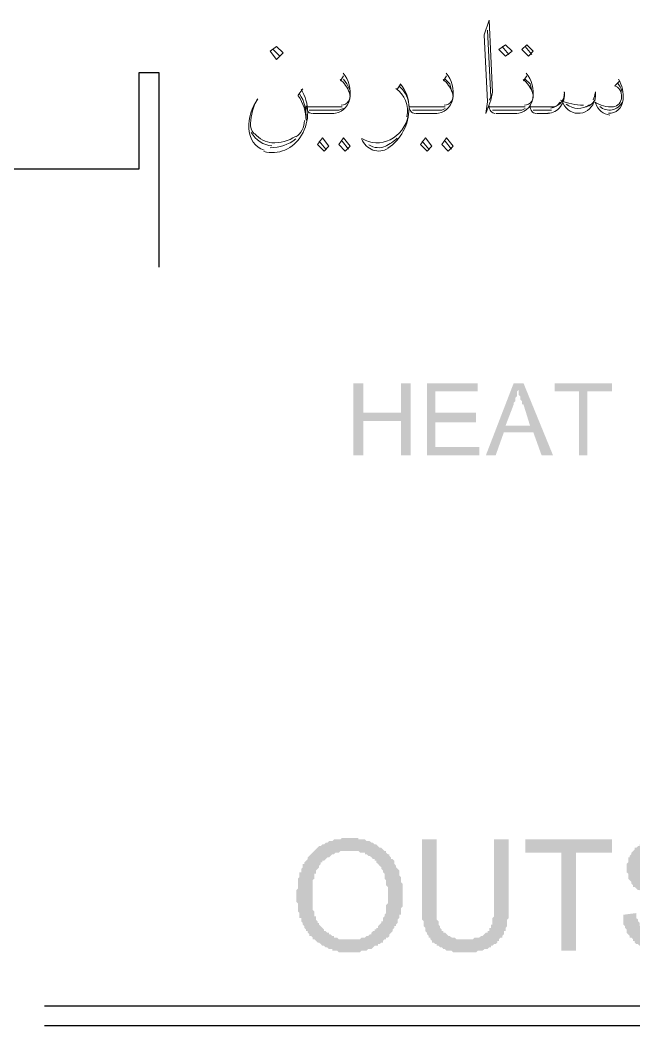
# Model space of a CAD drawing. Header units: inches. Extents: x -351 to 2582, y -266 to 144.
# Drawn here: x 282.103 to 282.75, y -58.107 to -57.047 of the extents above; entities that cross this region are included whole.
import ezdxf

# ---------------------------------------------------------------- set-up
doc = ezdxf.new("R2010")
doc.units = ezdxf.units.IN
doc.header["$MEASUREMENT"] = 0
doc.layers.add('PDF2_Geometry', color=7, linetype='Continuous')
doc.layers.add('WALL', color=7, linetype='Continuous')

# ---------------------------------------------------------------- blocks, each defined once
blk = doc.blocks.new('A$C5888202B')
at = {"layer": 'PDF2_Geometry', "lineweight": -3}
for points in [[(1.1063, -2.5278), (1.1063, -2.4464), (1.1174, -2.4464), (1.1174, -2.4797), (1.16, -2.4797), (1.16, -2.4464), (1.1711, -2.4464), (1.1711, -2.5278), (1.16, -2.5278), (1.16, -2.489), (1.1174, -2.489), (1.1174, -2.5278)], [(1.1895, -2.5278), (1.1895, -2.4464), (1.2469, -2.4464), (1.2469, -2.4557), (1.1988, -2.4557), (1.1988, -2.4797), (1.245, -2.4797), (1.245, -2.4908), (1.1988, -2.4908), (1.1988, -2.5186), (1.2487, -2.5186), (1.2487, -2.5278)], [(1.3615, -2.5278), (1.3615, -2.4557), (1.3338, -2.4557), (1.3338, -2.4464), (1.3985, -2.4464), (1.3985, -2.4557), (1.3707, -2.4557), (1.3707, -2.5278)], [(1.2654, -2.9623), (1.282, -2.9623), (1.282, -3.0344), (1.282, -3.0381), (1.282, -3.04), (1.282, -3.0418), (1.282, -3.0437), (1.282, -3.0455), (1.282, -3.0474), (1.282, -3.0492), (1.282, -3.0511), (1.2801, -3.0529), (1.2801, -3.0548), (1.2801, -3.0566), (1.2801, -3.0585), (1.2801, -3.0603), (1.2783, -3.0622), (1.2783, -3.064), (1.2783, -3.0659), (1.2764, -3.0659), (1.2764, -3.0677), (1.2764, -3.0695), (1.2746, -3.0714), (1.2746, -3.0732), (1.2728, -3.0732), (1.2709, -3.0751), (1.2709, -3.0769), (1.2691, -3.0769), (1.2691, -3.0788), (1.2672, -3.0806), (1.2654, -3.0806), (1.2635, -3.0825), (1.2617, -3.0825), (1.2617, -3.0843), (1.2598, -3.0843), (1.258, -3.0862), (1.2561, -3.0862), (1.2543, -3.0862), (1.2524, -3.088), (1.2506, -3.088), (1.2487, -3.088), (1.2469, -3.088), (1.245, -3.0899), (1.2432, -3.0899), (1.2413, -3.0899), (1.2395, -3.0899), (1.2376, -3.0899), (1.2358, -3.0899), (1.2339, -3.0899), (1.2302, -3.0899), (1.2284, -3.0899), (1.2265, -3.0899), (1.2247, -3.0899), (1.2228, -3.0899), (1.221, -3.0899), (1.2191, -3.0899), (1.2173, -3.088), (1.2154, -3.088), (1.2136, -3.088), (1.2117, -3.088), (1.2099, -3.0862), (1.208, -3.0862), (1.2062, -3.0843), (1.2043, -3.0843), (1.2025, -3.0825), (1.2006, -3.0825), (1.2006, -3.0806), (1.1988, -3.0806), (1.1969, -3.0788), (1.1951, -3.0788), (1.1951, -3.0769), (1.1932, -3.0751), (1.1932, -3.0732), (1.1914, -3.0732), (1.1914, -3.0714), (1.1895, -3.0695), (1.1895, -3.0677), (1.1877, -3.0659), (1.1877, -3.064), (1.1877, -3.0622), (1.1858, -3.0603), (1.1858, -3.0585), (1.1858, -3.0566), (1.1858, -3.0548), (1.184, -3.0529), (1.184, -3.0511), (1.184, -3.0492), (1.184, -3.0474), (1.184, -3.0455), (1.184, -3.0437), (1.184, -3.0418), (1.184, -3.04), (1.184, -3.0381), (1.184, -3.0363), (1.184, -3.0344), (1.184, -2.9623), (1.2006, -2.9623), (1.2006, -3.0344), (1.2006, -3.0381), (1.2006, -3.04), (1.2006, -3.0418), (1.2006, -3.0437), (1.2006, -3.0455), (1.2006, -3.0474), (1.2006, -3.0492), (1.2006, -3.0511), (1.2006, -3.0529), (1.2025, -3.0548), (1.2025, -3.0566), (1.2025, -3.0585), (1.2043, -3.0603), (1.2043, -3.0622), (1.2062, -3.064), (1.2062, -3.0659), (1.208, -3.0659), (1.208, -3.0677), (1.2099, -3.0677), (1.2117, -3.0695), (1.2136, -3.0714), (1.2154, -3.0714), (1.2173, -3.0732), (1.2191, -3.0732), (1.221, -3.0732), (1.2228, -3.0751), (1.2247, -3.0751), (1.2265, -3.0751), (1.2284, -3.0751), (1.2302, -3.0751), (1.2321, -3.0751), (1.2339, -3.0751), (1.2358, -3.0751), (1.2376, -3.0751), (1.2395, -3.0751), (1.2413, -3.0751), (1.2432, -3.0732), (1.245, -3.0732), (1.2469, -3.0732), (1.2487, -3.0732), (1.2506, -3.0714), (1.2524, -3.0714), (1.2543, -3.0695), (1.2561, -3.0677), (1.258, -3.0677), (1.258, -3.0659), (1.2598, -3.0659), (1.2598, -3.064), (1.2598, -3.0622), (1.2617, -3.0622), (1.2617, -3.0603), (1.2617, -3.0585), (1.2635, -3.0585), (1.2635, -3.0566), (1.2635, -3.0548), (1.2635, -3.0529), (1.2635, -3.0511), (1.2654, -3.0492), (1.2654, -3.0474), (1.2654, -3.0455), (1.2654, -3.0437), (1.2654, -3.0418), (1.2654, -3.0381), (1.2654, -3.0363), (1.2654, -3.0344)], [(1.3412, -3.088), (1.3412, -2.9771), (1.3005, -2.9771), (1.3005, -2.9623), (1.3985, -2.9623), (1.3985, -2.9771), (1.3578, -2.9771), (1.3578, -3.088)], [(1.4114, -3.0474), (1.4262, -3.0455), (1.4262, -3.0492), (1.4262, -3.0511), (1.4281, -3.0529), (1.4281, -3.0548), (1.4299, -3.0566), (1.4299, -3.0585), (1.4299, -3.0603), (1.4318, -3.0603), (1.4318, -3.0622), (1.4336, -3.064), (1.4355, -3.0659), (1.4373, -3.0677), (1.4392, -3.0677), (1.441, -3.0695), (1.4429, -3.0714), (1.4447, -3.0714), (1.4466, -3.0714), (1.4466, -3.0732), (1.4484, -3.0732), (1.4503, -3.0732), (1.4521, -3.0732), (1.454, -3.0751), (1.4558, -3.0751), (1.4576, -3.0751), (1.4595, -3.0751), (1.4613, -3.0751), (1.4632, -3.0751), (1.465, -3.0751), (1.4669, -3.0751), (1.4687, -3.0751), (1.4706, -3.0751), (1.4724, -3.0751), (1.4743, -3.0751), (1.4761, -3.0732), (1.478, -3.0732), (1.4798, -3.0732), (1.4817, -3.0714), (1.4835, -3.0714), (1.4854, -3.0695), (1.4872, -3.0695), (1.4872, -3.0677), (1.4891, -3.0677), (1.4909, -3.0659), (1.4909, -3.064), (1.4928, -3.064), (1.4928, -3.0622), (1.4928, -3.0603), (1.4946, -3.0585), (1.4946, -3.0566), (1.4946, -3.0548), (1.4946, -3.0529), (1.4946, -3.0511), (1.4946, -3.0492), (1.4928, -3.0474), (1.4928, -3.0455), (1.4909, -3.0437), (1.4909, -3.0418), (1.4891, -3.0418), (1.4872, -3.04), (1.4854, -3.0381), (1.4835, -3.0381), (1.4817, -3.0363), (1.4798, -3.0363), (1.478, -3.0363), (1.4761, -3.0344), (1.4743, -3.0344), (1.4724, -3.0344), (1.4706, -3.0344), (1.4687, -3.0326), (1.4669, -3.0326), (1.465, -3.0326), (1.4632, -3.0307), (1.4613, -3.0307), (1.4576, -3.0307), (1.4558, -3.0289), (1.4521, -3.0289), (1.4503, -3.0289), (1.4484, -3.027), (1.4466, -3.027), (1.4447, -3.027), (1.4429, -3.027), (1.441, -3.0252), (1.4392, -3.0252), (1.4373, -3.0233), (1.4355, -3.0233), (1.4336, -3.0233), (1.4336, -3.0215), (1.4318, -3.0215), (1.4299, -3.0196), (1.4281, -3.0196), (1.4262, -3.0178), (1.4244, -3.0159), (1.4225, -3.0159), (1.4225, -3.0141), (1.4207, -3.0122), (1.4207, -3.0104), (1.4188, -3.0085), (1.417, -3.0067), (1.417, -3.0048), (1.417, -3.003), (1.417, -3.0011), (1.4151, -2.9993), (1.4151, -2.9974), (1.4151, -2.9956), (1.4151, -2.9937), (1.4151, -2.9919), (1.4151, -2.99), (1.417, -2.9882), (1.417, -2.9863), (1.417, -2.9845), (1.417, -2.9826), (1.4188, -2.9826), (1.4188, -2.9808), (1.4207, -2.9789), (1.4207, -2.9771), (1.4225, -2.9753), (1.4244, -2.9734), (1.4244, -2.9716), (1.4262, -2.9716), (1.4281, -2.9697), (1.4299, -2.9697), (1.4299, -2.9679), (1.4318, -2.9679), (1.4336, -2.966), (1.4355, -2.966), (1.4373, -2.9642), (1.4392, -2.9642), (1.441, -2.9623), (1.4429, -2.9623), (1.4447, -2.9623), (1.4466, -2.9623), (1.4484, -2.9623), (1.4503, -2.9605), (1.4521, -2.9605), (1.454, -2.9605), (1.4558, -2.9605), (1.4576, -2.9605), (1.4595, -2.9605), (1.4613, -2.9605), (1.4632, -2.9605), (1.465, -2.9605), (1.4669, -2.9605), (1.4687, -2.9605), (1.4706, -2.9623), (1.4724, -2.9623), (1.4743, -2.9623), (1.4761, -2.9623), (1.478, -2.9623), (1.4798, -2.9642), (1.4817, -2.9642), (1.4835, -2.9642), (1.4835, -2.966), (1.4854, -2.966), (1.4872, -2.966), (1.4891, -2.9679), (1.4909, -2.9679), (1.4928, -2.9697), (1.4946, -2.9716), (1.4965, -2.9734), (1.4983, -2.9753), (1.4983, -2.9771), (1.5002, -2.9771), (1.5002, -2.9789), (1.502, -2.9789), (1.502, -2.9808), (1.5039, -2.9826), (1.5039, -2.9845), (1.5039, -2.9863), (1.5057, -2.9882), (1.5057, -2.99), (1.5057, -2.9919), (1.5057, -2.9937), (1.5057, -2.9956), (1.5076, -2.9974), (1.4909, -2.9993), (1.4909, -2.9974), (1.4909, -2.9956), (1.4891, -2.9937), (1.4891, -2.9919), (1.4891, -2.99), (1.4872, -2.9882), (1.4872, -2.9863), (1.4854, -2.9845), (1.4835, -2.9826), (1.4817, -2.9808), (1.4798, -2.9789), (1.478, -2.9789), (1.4761, -2.9771), (1.4743, -2.9771), (1.4724, -2.9771), (1.4706, -2.9771), (1.4687, -2.9753), (1.4669, -2.9753), (1.465, -2.9753), (1.4632, -2.9753), (1.4613, -2.9753), (1.4595, -2.9753), (1.4576, -2.9753), (1.4558, -2.9753), (1.454, -2.9753), (1.4521, -2.9753), (1.4503, -2.9753), (1.4484, -2.9771), (1.4466, -2.9771), (1.4447, -2.9771), (1.4429, -2.9771), (1.4429, -2.9789), (1.441, -2.9789), (1.4392, -2.9789), (1.4392, -2.9808), (1.4373, -2.9826), (1.4355, -2.9826), (1.4355, -2.9845), (1.4336, -2.9863), (1.4336, -2.9882), (1.4318, -2.9882), (1.4318, -2.99), (1.4318, -2.9919), (1.4318, -2.9937), (1.4318, -2.9956), (1.4318, -2.9974), (1.4318, -2.9993), (1.4336, -3.0011), (1.4336, -3.003), (1.4355, -3.003), (1.4355, -3.0048), (1.4373, -3.0048), (1.4373, -3.0067), (1.4392, -3.0067), (1.441, -3.0085), (1.4429, -3.0085), (1.4447, -3.0085), (1.4447, -3.0104), (1.4466, -3.0104), (1.4484, -3.0104), (1.4503, -3.0122), (1.454, -3.0122), (1.4558, -3.0122), (1.4576, -3.0141), (1.4595, -3.0141), (1.4613, -3.0141), (1.4632, -3.0141), (1.4669, -3.0159), (1.4687, -3.0159), (1.4706, -3.0159), (1.4724, -3.0159), (1.4743, -3.0178), (1.4761, -3.0178), (1.478, -3.0178), (1.4798, -3.0178), (1.4817, -3.0196), (1.4835, -3.0196), (1.4854, -3.0196), (1.4872, -3.0215), (1.4891, -3.0215), (1.4909, -3.0233), (1.4928, -3.0233), (1.4946, -3.0252), (1.4965, -3.0252), (1.4965, -3.027), (1.4983, -3.027), (1.5002, -3.0289), (1.5002, -3.0307), (1.502, -3.0307), (1.5039, -3.0326), (1.5057, -3.0344), (1.5057, -3.0363), (1.5076, -3.0381), (1.5076, -3.04), (1.5094, -3.0418), (1.5094, -3.0437), (1.5094, -3.0455), (1.5094, -3.0474), (1.5094, -3.0492), (1.5113, -3.0511), (1.5113, -3.0529), (1.5113, -3.0548), (1.5094, -3.0566), (1.5094, -3.0585), (1.5094, -3.0603), (1.5094, -3.0622), (1.5076, -3.064), (1.5076, -3.0659), (1.5076, -3.0677), (1.5057, -3.0695), (1.5057, -3.0714), (1.5039, -3.0714), (1.5039, -3.0732), (1.502, -3.0732), (1.502, -3.0751), (1.5002, -3.0769), (1.4983, -3.0788), (1.4965, -3.0806), (1.4946, -3.0806), (1.4946, -3.0825), (1.4928, -3.0825), (1.4909, -3.0843), (1.4891, -3.0843), (1.4872, -3.0862), (1.4854, -3.0862), (1.4835, -3.0862), (1.4817, -3.088), (1.4798, -3.088), (1.478, -3.088), (1.4761, -3.0899), (1.4743, -3.0899), (1.4724, -3.0899), (1.4706, -3.0899), (1.4687, -3.0899), (1.4669, -3.0899), (1.465, -3.0899), (1.4613, -3.0899), (1.4595, -3.0899), (1.4576, -3.0899), (1.4558, -3.0899), (1.454, -3.0899), (1.4521, -3.0899), (1.4503, -3.0899), (1.4484, -3.0899), (1.4466, -3.088), (1.4447, -3.088), (1.4429, -3.088), (1.441, -3.088), (1.4392, -3.0862), (1.4373, -3.0862), (1.4355, -3.0843), (1.4336, -3.0843), (1.4318, -3.0843), (1.4318, -3.0825), (1.4299, -3.0825), (1.4281, -3.0806), (1.4262, -3.0806), (1.4244, -3.0788), (1.4244, -3.0769), (1.4225, -3.0769), (1.4225, -3.0751), (1.4207, -3.0732), (1.4188, -3.0732), (1.4188, -3.0714), (1.417, -3.0695), (1.4151, -3.0677), (1.4151, -3.0659), (1.4151, -3.064), (1.4133, -3.0622), (1.4133, -3.0603), (1.4114, -3.0585), (1.4114, -3.0566), (1.4114, -3.0548), (1.4114, -3.0529), (1.4114, -3.0511), (1.4114, -3.0492)]]:
    blk.add_hatch(color=256, dxfattribs=at).paths.add_polyline_path(points)
h = blk.add_hatch(color=256, dxfattribs=at)
h.paths.add_polyline_path([(1.2561, -2.5278), (1.2875, -2.4464), (1.2986, -2.4464), (1.3319, -2.5278), (1.319, -2.5278), (1.3097, -2.5019), (1.2764, -2.5019), (1.2672, -2.5278)], flags=0)
h.paths.add_polyline_path([(1.2783, -2.4945), (1.306, -2.4945), (1.2986, -2.4705), (1.2968, -2.4705), (1.2968, -2.4686), (1.2968, -2.4668), (1.2949, -2.4649), (1.2949, -2.4631), (1.2949, -2.4612), (1.2931, -2.4594), (1.2931, -2.4575), (1.2931, -2.4557), (1.2931, -2.4538), (1.2912, -2.4557), (1.2912, -2.4575), (1.2912, -2.4594), (1.2912, -2.4612), (1.2894, -2.4631), (1.2894, -2.4649), (1.2894, -2.4668), (1.2875, -2.4686), (1.2875, -2.4705)], flags=0)
h = blk.add_hatch(color=256, dxfattribs=at)
h.paths.add_polyline_path([(1.0416, -3.027), (1.0416, -3.0252), (1.0416, -3.0233), (1.0416, -3.0215), (1.0416, -3.0196), (1.0435, -3.0178), (1.0435, -3.0159), (1.0435, -3.0141), (1.0435, -3.0122), (1.0435, -3.0104), (1.0435, -3.0085), (1.0435, -3.0067), (1.0453, -3.0048), (1.0453, -3.003), (1.0453, -3.0011), (1.0453, -2.9993), (1.0472, -2.9993), (1.0472, -2.9974), (1.0472, -2.9956), (1.049, -2.9937), (1.049, -2.9919), (1.049, -2.99), (1.0509, -2.99), (1.0509, -2.9882), (1.0527, -2.9863), (1.0546, -2.9845), (1.0546, -2.9826), (1.0564, -2.9808), (1.0583, -2.9789), (1.0601, -2.9771), (1.062, -2.9753), (1.0638, -2.9734), (1.0657, -2.9716), (1.0675, -2.9697), (1.0694, -2.9697), (1.0712, -2.9679), (1.0731, -2.9679), (1.0749, -2.966), (1.0768, -2.966), (1.0786, -2.9642), (1.0805, -2.9642), (1.0823, -2.9642), (1.0842, -2.9623), (1.086, -2.9623), (1.0879, -2.9623), (1.0897, -2.9623), (1.0916, -2.9623), (1.0934, -2.9605), (1.0952, -2.9605), (1.0971, -2.9605), (1.0989, -2.9605), (1.1008, -2.9605), (1.1026, -2.9605), (1.1045, -2.9605), (1.1063, -2.9605), (1.1082, -2.9605), (1.11, -2.9605), (1.1119, -2.9605), (1.1119, -2.9623), (1.1137, -2.9623), (1.1156, -2.9623), (1.1174, -2.9623), (1.1193, -2.9623), (1.1211, -2.9642), (1.123, -2.9642), (1.1248, -2.9642), (1.1267, -2.966), (1.1285, -2.966), (1.1304, -2.9679), (1.1322, -2.9679), (1.1341, -2.9697), (1.1359, -2.9716), (1.1378, -2.9716), (1.1396, -2.9734), (1.1415, -2.9753), (1.1433, -2.9753), (1.1433, -2.9771), (1.1452, -2.9789), (1.147, -2.9789), (1.147, -2.9808), (1.1489, -2.9826), (1.1489, -2.9845), (1.1507, -2.9845), (1.1526, -2.9863), (1.1526, -2.9882), (1.1526, -2.99), (1.1544, -2.9919), (1.1544, -2.9937), (1.1563, -2.9956), (1.1581, -2.9974), (1.1581, -2.9993), (1.1581, -3.0011), (1.1581, -3.003), (1.16, -3.0048), (1.16, -3.0067), (1.16, -3.0085), (1.16, -3.0104), (1.1618, -3.0122), (1.1618, -3.0141), (1.1618, -3.0159), (1.1618, -3.0178), (1.1618, -3.0196), (1.1618, -3.0215), (1.1618, -3.0233), (1.1618, -3.0252), (1.1618, -3.027), (1.1618, -3.0289), (1.1618, -3.0307), (1.1618, -3.0326), (1.1618, -3.0344), (1.1618, -3.0363), (1.1618, -3.0381), (1.16, -3.04), (1.16, -3.0418), (1.16, -3.0437), (1.16, -3.0455), (1.16, -3.0474), (1.1581, -3.0474), (1.1581, -3.0492), (1.1581, -3.0511), (1.1563, -3.0529), (1.1563, -3.0548), (1.1563, -3.0566), (1.1544, -3.0585), (1.1544, -3.0603), (1.1526, -3.0603), (1.1526, -3.0622), (1.1507, -3.064), (1.1507, -3.0659), (1.1489, -3.0677), (1.147, -3.0695), (1.147, -3.0714), (1.1452, -3.0732), (1.1433, -3.0732), (1.1433, -3.0751), (1.1415, -3.0751), (1.1396, -3.0769), (1.1396, -3.0788), (1.1378, -3.0788), (1.1359, -3.0806), (1.1341, -3.0806), (1.1341, -3.0825), (1.1322, -3.0825), (1.1304, -3.0825), (1.1285, -3.0843), (1.1267, -3.0862), (1.1248, -3.0862), (1.123, -3.0862), (1.1211, -3.088), (1.1193, -3.088), (1.1174, -3.088), (1.1156, -3.088), (1.1137, -3.0899), (1.1119, -3.0899), (1.11, -3.0899), (1.1082, -3.0899), (1.1063, -3.0899), (1.1045, -3.0899), (1.1026, -3.0899), (1.1008, -3.0899), (1.0989, -3.0899), (1.0971, -3.0899), (1.0952, -3.0899), (1.0934, -3.0899), (1.0916, -3.0899), (1.0897, -3.0899), (1.0879, -3.088), (1.086, -3.088), (1.0842, -3.088), (1.0823, -3.088), (1.0823, -3.0862), (1.0805, -3.0862), (1.0786, -3.0862), (1.0768, -3.0843), (1.0749, -3.0843), (1.0731, -3.0825), (1.0712, -3.0825), (1.0694, -3.0806), (1.0675, -3.0788), (1.0657, -3.0788), (1.0638, -3.0769), (1.062, -3.0751), (1.0601, -3.0751), (1.0601, -3.0732), (1.0583, -3.0714), (1.0564, -3.0714), (1.0564, -3.0695), (1.0546, -3.0677), (1.0546, -3.0659), (1.0527, -3.0659), (1.0527, -3.064), (1.0509, -3.0622), (1.0509, -3.0603), (1.049, -3.0585), (1.049, -3.0566), (1.0472, -3.0548), (1.0472, -3.0529), (1.0472, -3.0511), (1.0453, -3.0511), (1.0453, -3.0492), (1.0453, -3.0474), (1.0453, -3.0455), (1.0435, -3.0437), (1.0435, -3.0418), (1.0435, -3.04), (1.0435, -3.0381), (1.0435, -3.0363), (1.0435, -3.0344), (1.0416, -3.0326), (1.0416, -3.0307), (1.0416, -3.0289)], flags=0)
h.paths.add_polyline_path([(1.0601, -3.027), (1.0601, -3.0289), (1.0601, -3.0307), (1.0601, -3.0326), (1.0601, -3.0344), (1.0601, -3.0363), (1.0601, -3.0381), (1.0601, -3.04), (1.0601, -3.0418), (1.062, -3.0437), (1.062, -3.0455), (1.062, -3.0474), (1.062, -3.0492), (1.0638, -3.0492), (1.0638, -3.0511), (1.0638, -3.0529), (1.0657, -3.0548), (1.0657, -3.0566), (1.0675, -3.0566), (1.0675, -3.0585), (1.0694, -3.0603), (1.0712, -3.0622), (1.0731, -3.064), (1.0731, -3.0659), (1.0749, -3.0659), (1.0768, -3.0677), (1.0786, -3.0677), (1.0786, -3.0695), (1.0805, -3.0695), (1.0823, -3.0714), (1.0842, -3.0714), (1.0842, -3.0732), (1.086, -3.0732), (1.0879, -3.0732), (1.0897, -3.0751), (1.0916, -3.0751), (1.0934, -3.0751), (1.0952, -3.0751), (1.0971, -3.0751), (1.0989, -3.0751), (1.1008, -3.0751), (1.1026, -3.0751), (1.1045, -3.0751), (1.1063, -3.0751), (1.1082, -3.0751), (1.11, -3.0751), (1.1119, -3.0751), (1.1137, -3.0751), (1.1156, -3.0732), (1.1174, -3.0732), (1.1193, -3.0732), (1.1211, -3.0714), (1.123, -3.0714), (1.1248, -3.0695), (1.1267, -3.0695), (1.1267, -3.0677), (1.1285, -3.0659), (1.1304, -3.0659), (1.1304, -3.064), (1.1322, -3.064), (1.1322, -3.0622), (1.1341, -3.0622), (1.1341, -3.0603), (1.1359, -3.0585), (1.1378, -3.0566), (1.1378, -3.0548), (1.1396, -3.0548), (1.1396, -3.0529), (1.1396, -3.0511), (1.1415, -3.0492), (1.1415, -3.0474), (1.1433, -3.0455), (1.1433, -3.0437), (1.1433, -3.0418), (1.1433, -3.04), (1.1433, -3.0381), (1.1433, -3.0363), (1.1452, -3.0344), (1.1452, -3.0326), (1.1452, -3.0307), (1.1452, -3.0289), (1.1452, -3.027), (1.1452, -3.0252), (1.1452, -3.0233), (1.1452, -3.0215), (1.1452, -3.0196), (1.1452, -3.0178), (1.1452, -3.0159), (1.1433, -3.0141), (1.1433, -3.0122), (1.1433, -3.0104), (1.1433, -3.0085), (1.1415, -3.0067), (1.1415, -3.0048), (1.1415, -3.003), (1.1415, -3.0011), (1.1396, -2.9993), (1.1396, -2.9974), (1.1378, -2.9956), (1.1378, -2.9937), (1.1359, -2.9919), (1.1341, -2.99), (1.1322, -2.9882), (1.1322, -2.9863), (1.1304, -2.9863), (1.1304, -2.9845), (1.1285, -2.9845), (1.1267, -2.9826), (1.1248, -2.9808), (1.123, -2.9808), (1.1211, -2.9789), (1.1193, -2.9789), (1.1193, -2.9771), (1.1174, -2.9771), (1.1156, -2.9771), (1.1137, -2.9771), (1.1119, -2.9753), (1.11, -2.9753), (1.1082, -2.9753), (1.1063, -2.9753), (1.1045, -2.9753), (1.1026, -2.9753), (1.1008, -2.9753), (1.0989, -2.9753), (1.0971, -2.9753), (1.0952, -2.9753), (1.0934, -2.9753), (1.0916, -2.9753), (1.0897, -2.9771), (1.0879, -2.9771), (1.086, -2.9771), (1.0842, -2.9789), (1.0823, -2.9789), (1.0805, -2.9808), (1.0786, -2.9826), (1.0768, -2.9826), (1.0749, -2.9845), (1.0731, -2.9863), (1.0712, -2.9863), (1.0712, -2.9882), (1.0694, -2.9882), (1.0694, -2.99), (1.0675, -2.9919), (1.0675, -2.9937), (1.0657, -2.9956), (1.0638, -2.9974), (1.0638, -2.9993), (1.0638, -3.0011), (1.062, -3.0011), (1.062, -3.003), (1.062, -3.0048), (1.062, -3.0067), (1.0601, -3.0085), (1.0601, -3.0104), (1.0601, -3.0122), (1.0601, -3.0141), (1.0601, -3.0159), (1.0601, -3.0178), (1.0601, -3.0196), (1.0601, -3.0215), (1.0601, -3.0233), (1.0601, -3.0252)], flags=0)
at = {"layer": 'PDF2_Geometry', "lineweight": 18}
for p, q in [((1.2598, -2.036), (1.2543, -2.0526)), ((1.2635, -2.1173), (1.2598, -2.036)), ((1.2543, -2.0526), (1.258, -2.1284)), ((1.2617, -2.1229), (1.258, -2.0471)), ((1.0194, -2.0656), (1.012, -2.0711)), ((1.0231, -2.0766), (1.0157, -2.0693)), ((1.0268, -2.0729), (1.0194, -2.0656)), ((1.2783, -2.0637), (1.2709, -2.0693)), ((1.2709, -2.0693), (1.2783, -2.0766)), ((1.282, -2.0748), (1.2746, -2.0656)), ((1.2857, -2.0711), (1.2783, -2.0637)), ((1.3023, -2.0637), (1.2968, -2.0693)), ((1.2968, -2.0693), (1.3042, -2.0766)), ((1.3079, -2.0748), (1.3005, -2.0656)), ((1.3097, -2.0711), (1.3023, -2.0637)), ((1.012, -2.0711), (1.0194, -2.0803)), ((1.0194, -2.0803), (1.0268, -2.0729)), ((1.2783, -2.0766), (1.2857, -2.0711)), ((1.3042, -2.0766), (1.3097, -2.0711)), ((1.0952, -2.0988), (1.0916, -2.1044)), ((1.0952, -2.1025), (1.0989, -2.1081)), ((1.2117, -2.0988), (1.208, -2.1044)), ((1.2099, -2.1025), (1.2154, -2.1081)), ((1.3023, -2.0988), (1.2986, -2.1044)), ((1.3005, -2.1025), (1.306, -2.1081)), ((1.049, -2.1136), (1.0435, -2.121)), ((1.0989, -2.1081), (1.1026, -2.1155)), ((1.16, -2.1081), (1.1563, -2.1136)), ((1.2154, -2.1081), (1.2173, -2.1155)), ((1.306, -2.1081), (1.3079, -2.1155)), ((1.4077, -2.1044), (1.4022, -2.1099)), ((1.2598, -2.1266), (1.2617, -2.1229)), ((1.2617, -2.1266), (1.2635, -2.1173)), ((1.0934, -2.134), (1.0527, -2.134)), ((1.0897, -2.1377), (1.0564, -2.1377)), ((1.0952, -2.1358), (1.0897, -2.1377)), ((1.2099, -2.134), (1.1692, -2.134)), ((1.2062, -2.1377), (1.1729, -2.1377)), ((1.2099, -2.1358), (1.2062, -2.1377)), ((1.2561, -2.1414), (1.2617, -2.1266)), ((1.258, -2.1284), (1.2561, -2.1414)), ((1.3005, -2.134), (1.2598, -2.134)), ((1.2968, -2.1377), (1.2635, -2.1377)), ((1.3005, -2.1358), (1.2968, -2.1377)), ((1.3338, -2.134), (1.306, -2.134)), ((1.3301, -2.1377), (1.3097, -2.1377)), ((1.0601, -2.1414), (1.0842, -2.1414)), ((1.1766, -2.1414), (1.2006, -2.1414)), ((1.2672, -2.1414), (1.2912, -2.1414)), ((1.3134, -2.1414), (1.3264, -2.1414)), ((1.0712, -2.1691), (1.0657, -2.1765)), ((1.0786, -2.1783), (1.0712, -2.1691)), ((1.0952, -2.1691), (1.0897, -2.1765)), ((1.1026, -2.1783), (1.0952, -2.1691)), ((1.1877, -2.1691), (1.1822, -2.1765)), ((1.1951, -2.1783), (1.1877, -2.1691)), ((1.2117, -2.1691), (1.2062, -2.1765)), ((1.2191, -2.1783), (1.2117, -2.1691)), ((1.0657, -2.1765), (1.0731, -2.1839)), ((1.0749, -2.182), (1.0675, -2.1728)), ((1.0731, -2.1839), (1.0786, -2.1783)), ((1.0897, -2.1765), (1.0971, -2.1839)), ((1.1008, -2.182), (1.0934, -2.1728)), ((1.0971, -2.1839), (1.1026, -2.1783)), ((1.1822, -2.1765), (1.1895, -2.1839)), ((1.1914, -2.182), (1.184, -2.1728)), ((1.1895, -2.1839), (1.1951, -2.1783)), ((1.2062, -2.1765), (1.2136, -2.1839)), ((1.2173, -2.182), (1.2099, -2.1728)), ((1.2136, -2.1839), (1.2191, -2.1783))]:
    blk.add_line(p, q, dxfattribs=at)
at = {"layer": 'PDF2_Geometry', "color": 8, "lineweight": 25, "true_color": 0x7f7f7f}
for p, q in [((0.8641, -2.2042), (0.8641, -2.0951)), ((0.8641, -2.0951), (0.8863, -2.0951)), ((0.8863, -2.0951), (0.8863, -2.3152)), ((0.0802, -2.2042), (0.8641, -2.2042))]:
    blk.add_line(p, q, dxfattribs=at)
at = {"layer": 'PDF2_Geometry', "lineweight": 25}
for p, q in [((2.1677, -3.1509), (0.7569, -3.1509)), ((2.1677, -3.1731), (0.7569, -3.1731))]:
    blk.add_line(p, q, dxfattribs=at)
at = {"layer": 'PDF2_Geometry', "lineweight": 18}
for centre, radius, start, end in [((1.0666, -2.1314), 0.0376, 21.066, 49.0042), ((1.1831, -2.1314), 0.0376, 21.066, 49.0042), ((1.2737, -2.1314), 0.0376, 21.066, 49.0042), ((1.374, -2.1219), 0.0374, 353.5961, 30.7486), ((1.004, -2.1405), 0.0506, 329.6814, 31.5818), ((1.1383, -2.1345), 0.0309, 9.8512, 49.7134), ((1.3835, -2.1247), 0.0278, 17.9028, 39.5768), ((1.043, -2.1568), 0.055, 144.3864, 181.7835), ((1.0599, -2.1569), 0.07, 153.2087, 176.6017), ((1.0048, -2.1495), 0.048, 0.4043, 35.4925), ((1.0083, -2.144), 0.0445, 355.5488, 33.6222), ((1.0923, -2.122), 0.0102, 270.8939, 23.3946), ((1.2088, -2.122), 0.0102, 270.8939, 23.3946), ((1.2994, -2.122), 0.0102, 270.8939, 23.3946), ((1.3221, -2.1201), 0.0228, 323.3719, 7.3498), ((1.352, -2.1147), 0.028, 335.7541, 352.9126), ((1.3507, -2.1201), 0.0293, 345.969, 5.8448), ((1.3662, -2.0707), 0.0614, 245.2176, 270.2934), ((1.3606, -2.1141), 0.0217, 230.7091, 305.8534), ((1.3976, -2.1005), 0.0335, 235.6725, 274.5259), ((1.3957, -2.1213), 0.0163, 228.8879, 280.7322), ((1.0127, -2.1346), 0.0456, 269.4304, 308.4302), ((1.0166, -2.1313), 0.0434, 266.4918, 303.8915), ((1.1331, -2.1415), 0.0331, 238.3239, 296.1889), ((1.1242, -2.1377), 0.0446, 294.0348, 314.8401), ((1.135, -2.1599), 0.0203, 236.484, 293.6992), ((1.135, -2.1641), 0.0198, 250.6307, 301.9816)]:
    blk.add_arc(centre, radius, start, end, dxfattribs=at)
for points in [[(1.1021, -2.1244), (1.1039, -2.1141), (1.1011, -2.1034), (1.0947, -2.0958)], [(1.2186, -2.1244), (1.2204, -2.1141), (1.2176, -2.1034), (1.2111, -2.0958)], [(1.3092, -2.1244), (1.311, -2.1141), (1.3082, -2.1034), (1.3017, -2.0958)], [(1.1667, -2.1452), (1.1693, -2.1326), (1.1642, -2.1196), (1.1543, -2.1134)], [(1.1692, -2.1354), (1.1693, -2.1251), (1.1656, -2.1151), (1.159, -2.1078)], [(1.4096, -2.1228), (1.4099, -2.1168), (1.4065, -2.1115), (1.4016, -2.1102)], [(1.0827, -2.1414), (1.0919, -2.1416), (1.1, -2.1348), (1.1021, -2.125)], [(1.1992, -2.1414), (1.2084, -2.1416), (1.2165, -2.1348), (1.2186, -2.125)], [(1.2898, -2.1414), (1.299, -2.1416), (1.3071, -2.1348), (1.3092, -2.125)], [(1.3324, -2.1339), (1.3398, -2.133), (1.3453, -2.1257), (1.3448, -2.1173)], [(1.3682, -2.134), (1.3727, -2.1339), (1.3768, -2.1308), (1.3788, -2.1261)], [(1.3946, -2.1413), (1.403, -2.142), (1.4103, -2.1352), (1.4113, -2.1258)], [(1.4002, -2.1339), (1.4052, -2.1335), (1.4092, -2.1287), (1.4096, -2.1228)], [(1.0527, -2.133), (1.0527, -2.1352), (1.0534, -2.1373), (1.0546, -2.1389)], [(1.1453, -2.1807), (1.1599, -2.1715), (1.169, -2.1542), (1.1692, -2.1354)], [(1.1692, -2.133), (1.1692, -2.1352), (1.1699, -2.1373), (1.1711, -2.1389)], [(1.2598, -2.133), (1.2598, -2.1352), (1.2605, -2.1373), (1.2617, -2.1389)], [(1.306, -2.133), (1.306, -2.1352), (1.3067, -2.1373), (1.3079, -2.1389)], [(1.3263, -2.1413), (1.3318, -2.1411), (1.3369, -2.1383), (1.3404, -2.1337)], [(1.3294, -2.1356), (1.3337, -2.135), (1.3375, -2.1324), (1.34, -2.1285)], [(1.3423, -2.1272), (1.3449, -2.1354), (1.3519, -2.141), (1.3598, -2.1413)], [(1.3598, -2.1413), (1.3677, -2.1417), (1.3751, -2.1367), (1.3783, -2.1288)], [(1.3799, -2.1296), (1.3828, -2.1374), (1.3891, -2.1426), (1.3962, -2.1432)], [(1.3988, -2.1374), (1.4036, -2.1364), (1.4079, -2.1333), (1.4105, -2.1287)], [(1.0546, -2.1389), (1.0558, -2.1405), (1.0575, -2.1414), (1.0592, -2.1414)], [(1.1478, -2.1712), (1.1581, -2.1662), (1.1656, -2.1562), (1.1682, -2.1441)], [(1.1711, -2.1389), (1.1723, -2.1405), (1.174, -2.1414), (1.1757, -2.1414)], [(1.2617, -2.1389), (1.2629, -2.1405), (1.2646, -2.1414), (1.2663, -2.1414)], [(1.3079, -2.1389), (1.3092, -2.1405), (1.3108, -2.1414), (1.3125, -2.1414)], [(0.988, -2.158), (0.9884, -2.1699), (0.9954, -2.18), (1.0052, -2.183)], [(0.9899, -2.1522), (0.9896, -2.1566), (0.991, -2.161), (0.9937, -2.1642)], [(1.0413, -2.168), (1.0473, -2.1641), (1.0509, -2.1571), (1.0509, -2.1495)], [(0.9908, -2.1631), (0.9958, -2.1717), (1.0045, -2.1773), (1.014, -2.1782)], [(0.9946, -2.1641), (0.9999, -2.1703), (1.0071, -2.1741), (1.0148, -2.1746)], [(1.005, -2.1843), (1.0212, -2.189), (1.0382, -2.1817), (1.0477, -2.166)], [(1.1156, -2.1703), (1.1181, -2.1762), (1.1227, -2.1807), (1.1284, -2.1828)]]:
    blk.add_open_spline(points, degree=3, dxfattribs=at)

msp = doc.modelspace()

# ---------------------------------------------------------------- block references
at = {"layer": 'WALL', "color": 0, "ltscale": 0.5, "xscale": 0.932005603524069, "yscale": 0.932005603524069, "zscale": 0.932005603524069}
msp.add_blockref('A$C5888202B', (281.4229, -55.15), dxfattribs=at)

doc.saveas('drawing.dxf')
